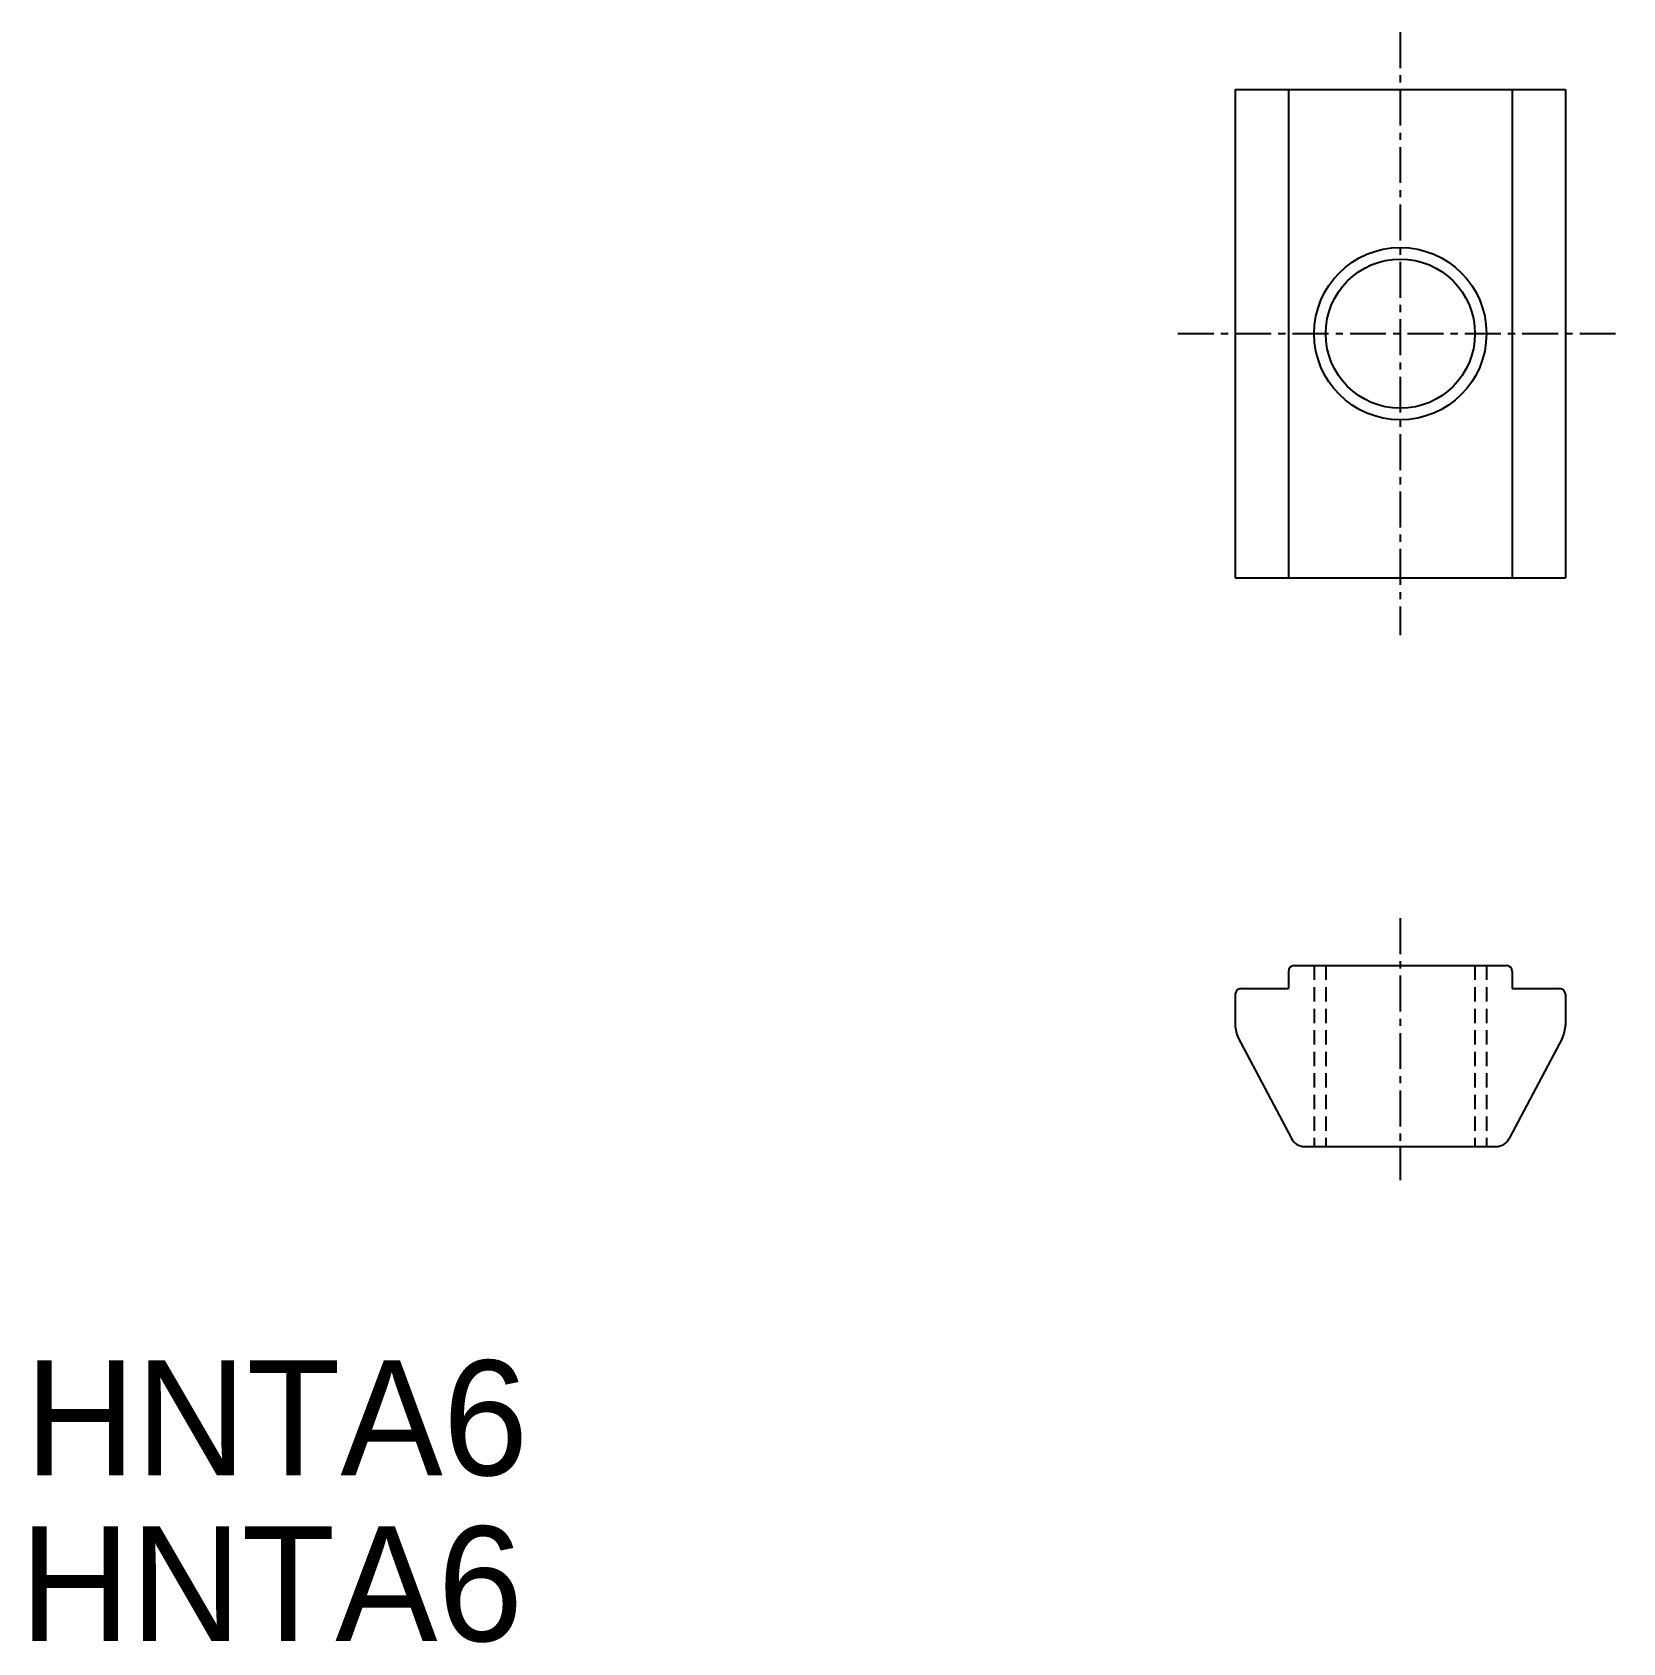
# Model space of a CAD drawing. Extents: x 0.4 to 55.8, y -0.1 to 56.
import ezdxf

# ---------------------------------------------------------------- set-up
doc = ezdxf.new("R2010")
doc.units = 0
doc.linetypes.add('CENTER', pattern=[2, 1.25, -0.25, 0.25, -0.25])
doc.linetypes.add('DASHED', pattern=[0.75, 0.5, -0.25])
doc.layers.get('0').update_dxf_attribs({"linetype": 'CONTINUOUS'})
doc.layers.add('CENTER', color=1, linetype='CENTER')

msp = doc.modelspace()

# ---------------------------------------------------------------- linework, layer by layer
at = {"color": 7, "linetype": 'CONTINUOUS'}
for p, q in [((42.345, 54.044), (42.345, 37.044)), ((42.345, 54.044), (53.845, 54.044)), ((44.195, 54.044), (44.195, 37.044)), ((51.995, 54.044), (51.995, 37.044)), ((53.845, 54.044), (53.845, 37.044)), ((42.345, 37.044), (53.845, 37.044)), ((44.195, 23.331), (44.195, 22.731)), ((44.395, 23.531), (51.795, 23.531)), ((51.995, 23.331), (51.995, 22.731)), ((42.345, 22.531), (42.345, 21.467)), ((42.545, 22.731), (44.195, 22.731)), ((51.995, 22.731), (53.645, 22.731)), ((53.845, 22.531), (53.845, 21.467)), ((42.45, 21.02), (44.306, 17.507)), ((53.739, 21.02), (51.883, 17.507)), ((44.754, 17.231), (51.436, 17.231))]:
    msp.add_line(p, q, dxfattribs=at)
at = {"color": 3, "linetype": 'DASHED'}
for p, q in [((45.095, 23.531), (45.095, 17.231)), ((45.495, 23.531), (45.495, 17.231)), ((50.695, 23.531), (50.695, 17.231)), ((51.095, 23.531), (51.095, 17.231))]:
    msp.add_line(p, q, dxfattribs=at)
at = {"color": 3, "linetype": 'CONTINUOUS'}
msp.add_circle((48.095, 45.544), 3, dxfattribs=at)
at = {"color": 7, "linetype": 'CONTINUOUS'}
msp.add_circle((48.095, 45.544), 2.6, dxfattribs=at)
for centre, radius, start, end in [((44.395, 23.331), 0.2, 90, 180), ((51.795, 23.331), 0.2, 0, 90), ((42.545, 22.531), 0.2, 90, 180), ((53.645, 22.531), 0.2, 0, 90), ((43.345, 21.467), 1, 180, 206.565), ((52.845, 21.467), 1, 333.4349, 0), ((44.754, 17.731), 0.5, 206.5651, 270), ((51.436, 17.731), 0.5, 270, 333.4349)]:
    msp.add_arc(centre, radius, start, end, dxfattribs=at)
at = {"layer": 'CENTER', "color": 1, "linetype": 'CENTER'}
for p, q in [((48.095, 56.044), (48.095, 35.044)), ((40.345, 45.544), (55.845, 45.544)), ((48.095, 25.181), (48.095, 16.054))]:
    msp.add_line(p, q, dxfattribs=at)

# ---------------------------------------------------------------- texts
at = {"color": 7, "linetype": 'CONTINUOUS'}
for p in [(0.181, 5.779), (0, 0)]:
    msp.add_text('HNTA6', height=4, dxfattribs=at).set_placement(p)

doc.saveas('drawing.dxf')
